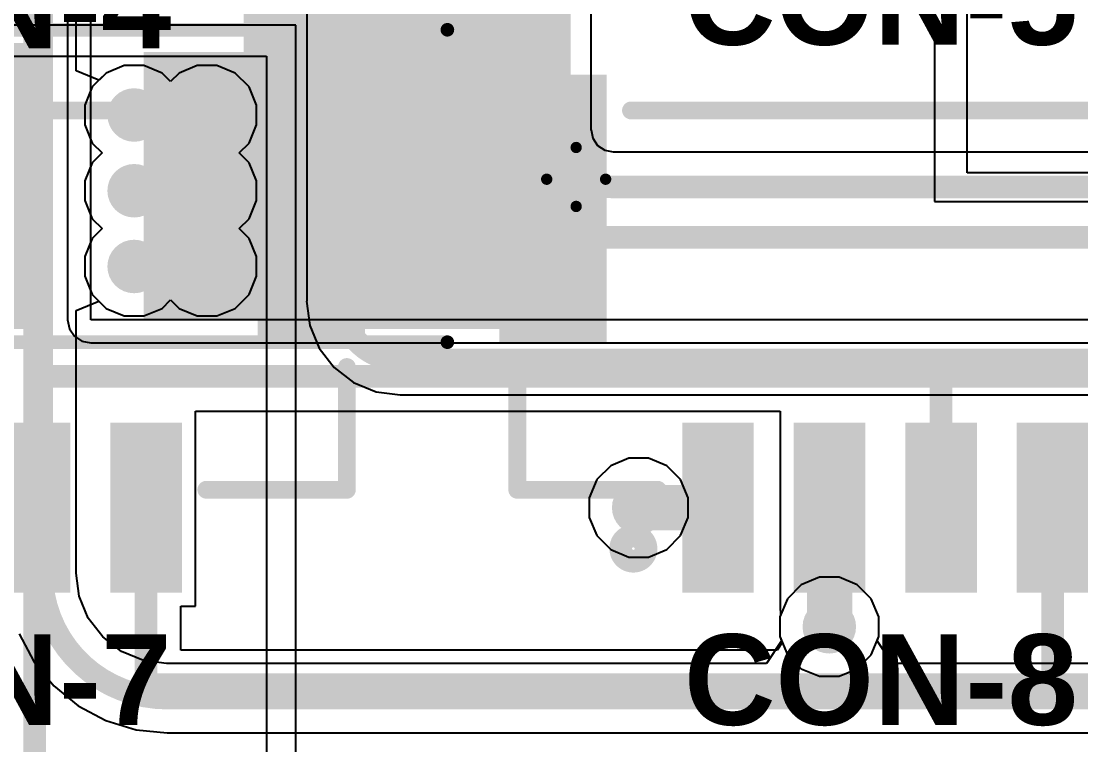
# Model space of a CAD drawing. Header units: inches. Extents: x -0.01 to 2.44, y -0.01 to 2.26.
# Drawn here: x 0.2325 to 0.7001, y 0.3104 to 0.6296 of the extents above; entities that cross this region are included whole.
import ezdxf

# ---------------------------------------------------------------- set-up
doc = ezdxf.new("R2010")
doc.units = ezdxf.units.IN
doc.header["$MEASUREMENT"] = 0
for name, color, linetype in [('Bottom Layer', 5, 'Continuous'), ('Bottom Overlay', 54, 'Continuous'), ('Bottom Paste', 16, 'Continuous'), ('Bottom Solder', 6, 'Continuous'), ('GROUND', 16, 'Continuous'), ('POWER', 76, 'Continuous'), ('SIGNAL1', 90, 'Continuous'), ('SIGNAL2', 156, 'Continuous'), ('Top Layer', 1, 'Continuous'), ('Top Overlay', 2, 'Continuous'), ('Top Paste', 8, 'Continuous'), ('Top Solder', 216, 'Continuous'), ('Via Holes', 16, 'Continuous')]:
    doc.layers.add(name, color=color, linetype=linetype)
doc.styles.add('Arial_Bold', font='', dxfattribs={"height": 0.2})
doc.styles.get('Arial_Bold').set_extended_font_data('Arial', bold=True)

# ---------------------------------------------------------------- blocks, each defined once
blk = doc.blocks.new('C____C_B_10')
at = {"layer": 'Bottom Layer'}
for points in [[(-0.15354, 0.05906), (-0.05906, 0.05906), (-0.05906, -0.05906), (-0.15354, -0.05906)], [(0.05906, 0.05906), (0.15354, 0.05906), (0.15354, -0.05906), (0.05906, -0.05906)]]:
    blk.add_hatch(color=5, dxfattribs=at).paths.add_polyline_path(points)
at = {"layer": 'Bottom Paste'}
for points in [[(-0.15354, 0.05906), (-0.05906, 0.05906), (-0.05906, -0.05906), (-0.15354, -0.05906)], [(0.05906, 0.05906), (0.15354, 0.05906), (0.15354, -0.05906), (0.05906, -0.05906)]]:
    blk.add_hatch(color=16, dxfattribs=at).paths.add_polyline_path(points)
at = {"layer": 'Bottom Solder'}
for points in [[(-0.15754, 0.06306), (-0.05506, 0.06306), (-0.05506, -0.06306), (-0.15754, -0.06306)], [(0.05506, 0.06306), (0.15754, 0.06306), (0.15754, -0.06306), (0.05506, -0.06306)]]:
    blk.add_hatch(color=6, dxfattribs=at).paths.add_polyline_path(points)
at = {"layer": 'Bottom Overlay'}
for points in [[(0.12008, 0.0689, 0.006, 0.006, 0), (-0.1191, 0.0689, 0.006, 0.006, 0)], [(-0.17593, 0.00902, 0.005, 0.005, 0), (-0.17593, -0.01698, 0.005, 0.005, 0)], [(-0.16293, -0.00298, 0.005, 0.005, 0), (-0.18893, -0.00298, 0.005, 0.005, 0)], [(0.12008, -0.0689, 0.006, 0.006, 0), (-0.1191, -0.0689, 0.006, 0.006, 0)]]:
    blk.add_lwpolyline(points, format="xyseb", dxfattribs=at)
for points in [[(-0.1206, 0.0689, 0.003, 0.003, 1), (-0.1176, 0.0689, 0.003, 0.003, 1)], [(0.11858, 0.0689, 0.003, 0.003, 1), (0.12158, 0.0689, 0.003, 0.003, 1)], [(-0.17718, 0.00902, 0.0025, 0.0025, 1), (-0.17468, 0.00902, 0.0025, 0.0025, 1)], [(-0.19018, -0.00298, 0.0025, 0.0025, 1), (-0.18768, -0.00298, 0.0025, 0.0025, 1)], [(-0.16418, -0.00298, 0.0025, 0.0025, 1), (-0.16168, -0.00298, 0.0025, 0.0025, 1)], [(-0.17718, -0.01698, 0.0025, 0.0025, 1), (-0.17468, -0.01698, 0.0025, 0.0025, 1)], [(-0.1206, -0.0689, 0.003, 0.003, 1), (-0.1176, -0.0689, 0.003, 0.003, 1)], [(0.11858, -0.0689, 0.003, 0.003, 1), (0.12158, -0.0689, 0.003, 0.003, 1)]]:
    blk.add_lwpolyline(points, format="xyseb", close=True, dxfattribs=at)
blk = doc.blocks.new('BM04B_GHS_TBT_94')
at = {"layer": 'Top Layer'}
for points in [[(-0.08563, 0.125), (-0.06201, 0.125), (-0.06201, 0.05807), (-0.08563, 0.05807)], [(-0.03642, 0.125), (-0.0128, 0.125), (-0.0128, 0.05807), (-0.03642, 0.05807)], [(0.0128, 0.125), (0.03642, 0.125), (0.03642, 0.05807), (0.0128, 0.05807)], [(0.06201, 0.125), (0.08563, 0.125), (0.08563, 0.05807), (0.06201, 0.05807)], [(-0.16634, 0.01476), (-0.12697, 0.01476), (-0.12697, -0.09547), (-0.16634, -0.09547)], [(0.12697, 0.01476), (0.16634, 0.01476), (0.16634, -0.09547), (0.12697, -0.09547)]]:
    blk.add_hatch(color=1, dxfattribs=at).paths.add_polyline_path(points)
at = {"layer": 'Top Paste'}
for points in [[(-0.08563, 0.125), (-0.06201, 0.125), (-0.06201, 0.05807), (-0.08563, 0.05807)], [(-0.03642, 0.125), (-0.0128, 0.125), (-0.0128, 0.05807), (-0.03642, 0.05807)], [(0.0128, 0.125), (0.03642, 0.125), (0.03642, 0.05807), (0.0128, 0.05807)], [(0.06201, 0.125), (0.08563, 0.125), (0.08563, 0.05807), (0.06201, 0.05807)], [(-0.16634, 0.01476), (-0.12697, 0.01476), (-0.12697, -0.09547), (-0.16634, -0.09547)], [(0.12697, 0.01476), (0.16634, 0.01476), (0.16634, -0.09547), (0.12697, -0.09547)]]:
    blk.add_hatch(color=8, dxfattribs=at).paths.add_polyline_path(points)
at = {"layer": 'Top Solder'}
for points in [[(-0.08963, 0.129), (-0.05801, 0.129), (-0.05801, 0.05407), (-0.08963, 0.05407)], [(-0.04042, 0.129), (-0.0088, 0.129), (-0.0088, 0.05407), (-0.04042, 0.05407)], [(0.0088, 0.129), (0.04042, 0.129), (0.04042, 0.05407), (0.0088, 0.05407)], [(0.05801, 0.129), (0.08963, 0.129), (0.08963, 0.05407), (0.05801, 0.05407)], [(-0.17034, 0.01876), (-0.12297, 0.01876), (-0.12297, -0.09947), (-0.17034, -0.09947)], [(0.12297, 0.01876), (0.17034, 0.01876), (0.17034, -0.09947), (0.12297, -0.09947)]]:
    blk.add_hatch(color=216, dxfattribs=at).paths.add_polyline_path(points)
at = {"layer": 'Top Overlay'}
for points in [[(-0.10039, 0.08366, 0.00787, 0.00787, 0), (-0.1624, 0.08366, 0.00787, 0.00787, 0)], [(-0.1624, 0.08366, 0.00787, 0.00787, 0), (-0.1624, 0.02953, 0.00787, 0.00787, 0)], [(0.1624, 0.08366, 0.00787, 0.00787, 0), (0.10039, 0.08366, 0.00787, 0.00787, 0)], [(0.1624, 0.08366, 0.00787, 0.00787, 0), (0.1624, 0.02953, 0.00787, 0.00787, 0)], [(0.1122, -0.08366, 0.00787, 0.00787, 0), (-0.1122, -0.08366, 0.00787, 0.00787, 0)]]:
    blk.add_lwpolyline(points, format="xyseb", dxfattribs=at)
for points in [[(-0.16437, 0.08366, 0.00394, 0.00394, 1), (-0.16043, 0.08366, 0.00394, 0.00394, 1)], [(-0.16437, 0.08366, 0.00394, 0.00394, 1), (-0.16043, 0.08366, 0.00394, 0.00394, 1)], [(-0.10236, 0.08366, 0.00394, 0.00394, 1), (-0.09843, 0.08366, 0.00394, 0.00394, 1)], [(0.09843, 0.08366, 0.00394, 0.00394, 1), (0.10236, 0.08366, 0.00394, 0.00394, 1)], [(0.16043, 0.08366, 0.00394, 0.00394, 1), (0.16437, 0.08366, 0.00394, 0.00394, 1)], [(0.16043, 0.08366, 0.00394, 0.00394, 1), (0.16437, 0.08366, 0.00394, 0.00394, 1)], [(-0.16437, 0.02953, 0.00394, 0.00394, 1), (-0.16043, 0.02953, 0.00394, 0.00394, 1)], [(0.16043, 0.02953, 0.00394, 0.00394, 1), (0.16437, 0.02953, 0.00394, 0.00394, 1)], [(-0.11417, -0.08366, 0.00394, 0.00394, 1), (-0.11024, -0.08366, 0.00394, 0.00394, 1)], [(0.11024, -0.08366, 0.00394, 0.00394, 1), (0.11417, -0.08366, 0.00394, 0.00394, 1)]]:
    blk.add_lwpolyline(points, format="xyseb", close=True, dxfattribs=at)
blk = doc.blocks.new('BM04B_GHS_TBT_97')
at = {"layer": 'Top Layer'}
for points in [[(-0.08563, 0.125), (-0.06201, 0.125), (-0.06201, 0.05807), (-0.08563, 0.05807)], [(-0.03642, 0.125), (-0.0128, 0.125), (-0.0128, 0.05807), (-0.03642, 0.05807)], [(0.0128, 0.125), (0.03642, 0.125), (0.03642, 0.05807), (0.0128, 0.05807)], [(0.06201, 0.125), (0.08563, 0.125), (0.08563, 0.05807), (0.06201, 0.05807)], [(-0.16634, 0.01476), (-0.12697, 0.01476), (-0.12697, -0.09547), (-0.16634, -0.09547)], [(0.12697, 0.01476), (0.16634, 0.01476), (0.16634, -0.09547), (0.12697, -0.09547)]]:
    blk.add_hatch(color=1, dxfattribs=at).paths.add_polyline_path(points)
at = {"layer": 'Top Paste'}
for points in [[(-0.08563, 0.125), (-0.06201, 0.125), (-0.06201, 0.05807), (-0.08563, 0.05807)], [(-0.03642, 0.125), (-0.0128, 0.125), (-0.0128, 0.05807), (-0.03642, 0.05807)], [(0.0128, 0.125), (0.03642, 0.125), (0.03642, 0.05807), (0.0128, 0.05807)], [(0.06201, 0.125), (0.08563, 0.125), (0.08563, 0.05807), (0.06201, 0.05807)], [(-0.16634, 0.01476), (-0.12697, 0.01476), (-0.12697, -0.09547), (-0.16634, -0.09547)], [(0.12697, 0.01476), (0.16634, 0.01476), (0.16634, -0.09547), (0.12697, -0.09547)]]:
    blk.add_hatch(color=8, dxfattribs=at).paths.add_polyline_path(points)
at = {"layer": 'Top Solder'}
for points in [[(-0.08963, 0.129), (-0.05801, 0.129), (-0.05801, 0.05407), (-0.08963, 0.05407)], [(-0.04042, 0.129), (-0.0088, 0.129), (-0.0088, 0.05407), (-0.04042, 0.05407)], [(0.0088, 0.129), (0.04042, 0.129), (0.04042, 0.05407), (0.0088, 0.05407)], [(0.05801, 0.129), (0.08963, 0.129), (0.08963, 0.05407), (0.05801, 0.05407)], [(-0.17034, 0.01876), (-0.12297, 0.01876), (-0.12297, -0.09947), (-0.17034, -0.09947)], [(0.12297, 0.01876), (0.17034, 0.01876), (0.17034, -0.09947), (0.12297, -0.09947)]]:
    blk.add_hatch(color=216, dxfattribs=at).paths.add_polyline_path(points)
at = {"layer": 'Top Overlay'}
for points in [[(-0.10039, 0.08366, 0.00787, 0.00787, 0), (-0.1624, 0.08366, 0.00787, 0.00787, 0)], [(-0.1624, 0.08366, 0.00787, 0.00787, 0), (-0.1624, 0.02953, 0.00787, 0.00787, 0)], [(0.1624, 0.08366, 0.00787, 0.00787, 0), (0.10039, 0.08366, 0.00787, 0.00787, 0)], [(0.1624, 0.08366, 0.00787, 0.00787, 0), (0.1624, 0.02953, 0.00787, 0.00787, 0)], [(0.1122, -0.08366, 0.00787, 0.00787, 0), (-0.1122, -0.08366, 0.00787, 0.00787, 0)]]:
    blk.add_lwpolyline(points, format="xyseb", dxfattribs=at)
for points in [[(-0.16437, 0.08366, 0.00394, 0.00394, 1), (-0.16043, 0.08366, 0.00394, 0.00394, 1)], [(-0.16437, 0.08366, 0.00394, 0.00394, 1), (-0.16043, 0.08366, 0.00394, 0.00394, 1)], [(-0.10236, 0.08366, 0.00394, 0.00394, 1), (-0.09843, 0.08366, 0.00394, 0.00394, 1)], [(0.09843, 0.08366, 0.00394, 0.00394, 1), (0.10236, 0.08366, 0.00394, 0.00394, 1)], [(0.16043, 0.08366, 0.00394, 0.00394, 1), (0.16437, 0.08366, 0.00394, 0.00394, 1)], [(0.16043, 0.08366, 0.00394, 0.00394, 1), (0.16437, 0.08366, 0.00394, 0.00394, 1)], [(-0.16437, 0.02953, 0.00394, 0.00394, 1), (-0.16043, 0.02953, 0.00394, 0.00394, 1)], [(0.16043, 0.02953, 0.00394, 0.00394, 1), (0.16437, 0.02953, 0.00394, 0.00394, 1)], [(-0.11417, -0.08366, 0.00394, 0.00394, 1), (-0.11024, -0.08366, 0.00394, 0.00394, 1)], [(0.11024, -0.08366, 0.00394, 0.00394, 1), (0.11417, -0.08366, 0.00394, 0.00394, 1)]]:
    blk.add_lwpolyline(points, format="xyseb", close=True, dxfattribs=at)

msp = doc.modelspace()

# ---------------------------------------------------------------- hatches: boundary and pattern name
at = {"layer": 'Bottom Layer'}
for points in [[(0.33061, 0.49783), (0.38447, 0.49783), (0.38447, 0.67468), (0.33061, 0.67468)], [(0.33148, 0.49783), (0.47493, 0.49783), (0.47493, 0.63535), (0.33148, 0.63535)], [(0.28648, 0.49783), (0.47493, 0.49783), (0.47493, 0.61594), (0.28648, 0.61594)]]:
    msp.add_hatch(color=5, dxfattribs=at).paths.add_polyline_path(points)
h = msp.add_hatch(color=5, dxfattribs=at)
edge = h.paths.add_edge_path()
edge.add_arc((0.28235, 0.58819), 0.01181, 0, 360)
h = msp.add_hatch(color=5, dxfattribs=at)
edge = h.paths.add_edge_path()
edge.add_arc((0.31456, 0.58819), 0.01181, 0, 360)
h = msp.add_hatch(color=5, dxfattribs=at)
edge = h.paths.add_edge_path()
edge.add_arc((0.28235, 0.55478), 0.01181, 0, 360)
h = msp.add_hatch(color=5, dxfattribs=at)
edge = h.paths.add_edge_path()
edge.add_arc((0.31456, 0.55478), 0.01181, 0, 360)
h = msp.add_hatch(color=5, dxfattribs=at)
edge = h.paths.add_edge_path()
edge.add_arc((0.28235, 0.52137), 0.01181, 0, 360)
h = msp.add_hatch(color=5, dxfattribs=at)
edge = h.paths.add_edge_path()
edge.add_arc((0.31456, 0.52137), 0.01181, 0, 360)
h = msp.add_hatch(color=5, dxfattribs=at)
edge = h.paths.add_edge_path()
edge.add_arc((0.505, 0.415), 0.01181, 0, 360)
h = msp.add_hatch(color=5, dxfattribs=at)
edge = h.paths.add_edge_path()
edge.add_arc((0.58912, 0.36245), 0.01181, 0, 360)
at = {"layer": 'GROUND'}
h = msp.add_hatch(color=16, dxfattribs=at)
edge = h.paths.add_edge_path()
edge.add_arc((0.28235, 0.58819), 0.01181, 0, 360)
h = msp.add_hatch(color=16, dxfattribs=at)
edge = h.paths.add_edge_path()
edge.add_arc((0.31456, 0.58819), 0.01181, 0, 360)
h = msp.add_hatch(color=16, dxfattribs=at)
edge = h.paths.add_edge_path()
edge.add_arc((0.28235, 0.55478), 0.01181, 0, 360)
h = msp.add_hatch(color=16, dxfattribs=at)
edge = h.paths.add_edge_path()
edge.add_arc((0.31456, 0.55478), 0.01181, 0, 360)
h = msp.add_hatch(color=16, dxfattribs=at)
edge = h.paths.add_edge_path()
edge.add_arc((0.28235, 0.52137), 0.01181, 0, 360)
h = msp.add_hatch(color=16, dxfattribs=at)
edge = h.paths.add_edge_path()
edge.add_arc((0.31456, 0.52137), 0.01181, 0, 360)
h = msp.add_hatch(color=16, dxfattribs=at)
edge = h.paths.add_edge_path()
edge.add_arc((0.505, 0.415), 0.01181, 0, 360)
h = msp.add_hatch(color=16, dxfattribs=at)
edge = h.paths.add_edge_path()
edge.add_arc((0.58912, 0.36245), 0.01181, 0, 360)
at = {"layer": 'POWER'}
h = msp.add_hatch(color=76, dxfattribs=at)
edge = h.paths.add_edge_path()
edge.add_arc((0.28235, 0.58819), 0.01181, 0, 360)
h = msp.add_hatch(color=76, dxfattribs=at)
edge = h.paths.add_edge_path()
edge.add_arc((0.31456, 0.58819), 0.01181, 0, 360)
h = msp.add_hatch(color=76, dxfattribs=at)
edge = h.paths.add_edge_path()
edge.add_arc((0.28235, 0.55478), 0.01181, 0, 360)
h = msp.add_hatch(color=76, dxfattribs=at)
edge = h.paths.add_edge_path()
edge.add_arc((0.31456, 0.55478), 0.01181, 0, 360)
h = msp.add_hatch(color=76, dxfattribs=at)
edge = h.paths.add_edge_path()
edge.add_arc((0.28235, 0.52137), 0.01181, 0, 360)
h = msp.add_hatch(color=76, dxfattribs=at)
edge = h.paths.add_edge_path()
edge.add_arc((0.31456, 0.52137), 0.01181, 0, 360)
h = msp.add_hatch(color=76, dxfattribs=at)
edge = h.paths.add_edge_path()
edge.add_arc((0.505, 0.415), 0.01181, 0, 360)
h = msp.add_hatch(color=76, dxfattribs=at)
edge = h.paths.add_edge_path()
edge.add_arc((0.58912, 0.36245), 0.01181, 0, 360)
at = {"layer": 'SIGNAL1'}
h = msp.add_hatch(color=90, dxfattribs=at)
edge = h.paths.add_edge_path()
edge.add_arc((0.28235, 0.58819), 0.01181, 0, 360)
h = msp.add_hatch(color=90, dxfattribs=at)
edge = h.paths.add_edge_path()
edge.add_arc((0.31456, 0.58819), 0.01181, 0, 360)
h = msp.add_hatch(color=90, dxfattribs=at)
edge = h.paths.add_edge_path()
edge.add_arc((0.28235, 0.55478), 0.01181, 0, 360)
h = msp.add_hatch(color=90, dxfattribs=at)
edge = h.paths.add_edge_path()
edge.add_arc((0.31456, 0.55478), 0.01181, 0, 360)
h = msp.add_hatch(color=90, dxfattribs=at)
edge = h.paths.add_edge_path()
edge.add_arc((0.28235, 0.52137), 0.01181, 0, 360)
h = msp.add_hatch(color=90, dxfattribs=at)
edge = h.paths.add_edge_path()
edge.add_arc((0.31456, 0.52137), 0.01181, 0, 360)
h = msp.add_hatch(color=90, dxfattribs=at)
edge = h.paths.add_edge_path()
edge.add_arc((0.505, 0.415), 0.01181, 0, 360)
h = msp.add_hatch(color=90, dxfattribs=at)
edge = h.paths.add_edge_path()
edge.add_arc((0.58912, 0.36245), 0.01181, 0, 360)
at = {"layer": 'SIGNAL2'}
h = msp.add_hatch(color=156, dxfattribs=at)
edge = h.paths.add_edge_path()
edge.add_arc((0.28235, 0.58819), 0.01181, 0, 360)
h = msp.add_hatch(color=156, dxfattribs=at)
edge = h.paths.add_edge_path()
edge.add_arc((0.31456, 0.58819), 0.01181, 0, 360)
h = msp.add_hatch(color=156, dxfattribs=at)
edge = h.paths.add_edge_path()
edge.add_arc((0.28235, 0.55478), 0.01181, 0, 360)
h = msp.add_hatch(color=156, dxfattribs=at)
edge = h.paths.add_edge_path()
edge.add_arc((0.31456, 0.55478), 0.01181, 0, 360)
h = msp.add_hatch(color=156, dxfattribs=at)
edge = h.paths.add_edge_path()
edge.add_arc((0.28235, 0.52137), 0.01181, 0, 360)
h = msp.add_hatch(color=156, dxfattribs=at)
edge = h.paths.add_edge_path()
edge.add_arc((0.31456, 0.52137), 0.01181, 0, 360)
h = msp.add_hatch(color=156, dxfattribs=at)
edge = h.paths.add_edge_path()
edge.add_arc((0.505, 0.415), 0.01181, 0, 360)
h = msp.add_hatch(color=156, dxfattribs=at)
edge = h.paths.add_edge_path()
edge.add_arc((0.58912, 0.36245), 0.01181, 0, 360)
at = {"layer": 'Top Layer'}
h = msp.add_hatch(color=1, dxfattribs=at)
edge = h.paths.add_edge_path()
edge.add_arc((0.28235, 0.58819), 0.01181, 0, 360)
h = msp.add_hatch(color=1, dxfattribs=at)
edge = h.paths.add_edge_path()
edge.add_arc((0.31456, 0.58819), 0.01181, 0, 360)
h = msp.add_hatch(color=1, dxfattribs=at)
edge = h.paths.add_edge_path()
edge.add_arc((0.28235, 0.55478), 0.01181, 0, 360)
h = msp.add_hatch(color=1, dxfattribs=at)
edge = h.paths.add_edge_path()
edge.add_arc((0.31456, 0.55478), 0.01181, 0, 360)
h = msp.add_hatch(color=1, dxfattribs=at)
edge = h.paths.add_edge_path()
edge.add_arc((0.28235, 0.52137), 0.01181, 0, 360)
h = msp.add_hatch(color=1, dxfattribs=at)
edge = h.paths.add_edge_path()
edge.add_arc((0.31456, 0.52137), 0.01181, 0, 360)
h = msp.add_hatch(color=1, dxfattribs=at)
edge = h.paths.add_edge_path()
edge.add_arc((0.505, 0.415), 0.01181, 0, 360)
h = msp.add_hatch(color=1, dxfattribs=at)
edge = h.paths.add_edge_path()
edge.add_arc((0.58912, 0.36245), 0.01181, 0, 360)
at = {"layer": 'Via Holes'}
h = msp.add_hatch(color=7, dxfattribs=at)
edge = h.paths.add_edge_path()
edge.add_arc((0.28235, 0.58819), 0.00591, 0, 360)
h = msp.add_hatch(color=7, dxfattribs=at)
edge = h.paths.add_edge_path()
edge.add_arc((0.31456, 0.58819), 0.00591, 0, 360)
h = msp.add_hatch(color=7, dxfattribs=at)
edge = h.paths.add_edge_path()
edge.add_arc((0.28235, 0.55478), 0.00591, 0, 360)
h = msp.add_hatch(color=7, dxfattribs=at)
edge = h.paths.add_edge_path()
edge.add_arc((0.31456, 0.55478), 0.00591, 0, 360)
h = msp.add_hatch(color=7, dxfattribs=at)
edge = h.paths.add_edge_path()
edge.add_arc((0.28235, 0.52137), 0.00591, 0, 360)
h = msp.add_hatch(color=7, dxfattribs=at)
edge = h.paths.add_edge_path()
edge.add_arc((0.31456, 0.52137), 0.00591, 0, 360)
h = msp.add_hatch(color=7, dxfattribs=at)
edge = h.paths.add_edge_path()
edge.add_arc((0.505, 0.415), 0.00591, 0, 360)
h = msp.add_hatch(color=7, dxfattribs=at)
edge = h.paths.add_edge_path()
edge.add_arc((0.58912, 0.36245), 0.00591, 0, 360)

# ---------------------------------------------------------------- linework, layer by layer
at = {"layer": 'Bottom Layer'}
for p, q in [((0.253, 0.64008), (0.253, 0.49783)), ((0.2632, 0.49783), (0.2632, 0.64008)), ((0.253, 0.49783), (0.25378, 0.49392)), ((1.20163, 0.49783), (0.2632, 0.49783)), ((0.25378, 0.49392), (0.25599, 0.49062)), ((0.25599, 0.49062), (0.2593, 0.48841)), ((0.2593, 0.48841), (0.2632, 0.48763)), ((0.2632, 0.48763), (1.20163, 0.48763)), ((0.58479, 0.38426), (0.57677, 0.38094)), ((0.59346, 0.38426), (0.58479, 0.38426)), ((0.60148, 0.38094), (0.59346, 0.38426)), ((0.57677, 0.38094), (0.57063, 0.3748)), ((0.60761, 0.3748), (0.60148, 0.38094)), ((0.57063, 0.3748), (0.56731, 0.36679)), ((0.61094, 0.36679), (0.60761, 0.3748)), ((0.56731, 0.36679), (0.56731, 0.35811)), ((0.61094, 0.35811), (0.61094, 0.36679)), ((0.56731, 0.35811), (0.57063, 0.35009)), ((0.60761, 0.35009), (0.61094, 0.35811)), ((0.57063, 0.35009), (0.57677, 0.34396)), ((0.60148, 0.34396), (0.60761, 0.35009)), ((0.57677, 0.34396), (0.58479, 0.34064)), ((0.59346, 0.34064), (0.60148, 0.34396)), ((0.58479, 0.34064), (0.59346, 0.34064))]:
    msp.add_line(p, q, dxfattribs=at)
for points in [[(0.40778, 0.55688, 0.01, 0.01, 0), (0.40778, 0.62, 0.01, 0.01, 0)], [(0.4032, 0.56985, 0.03, 0.03, 0), (0.42885, 0.56985, 0.03, 0.03, 0)]]:
    msp.add_lwpolyline(points, format="xyseb", dxfattribs=at)
for points in [[(0.40528, 0.62, 0.005, 0.005, 1), (0.41028, 0.62, 0.005, 0.005, 1)], [(0.3957, 0.56985, 0.015, 0.015, 1), (0.4107, 0.56985, 0.015, 0.015, 1)], [(0.42135, 0.56985, 0.015, 0.015, 1), (0.43635, 0.56985, 0.015, 0.015, 1)], [(0.40528, 0.55688, 0.005, 0.005, 1), (0.41028, 0.55688, 0.005, 0.005, 1)]]:
    msp.add_lwpolyline(points, format="xyseb", close=True, dxfattribs=at)
at = {"layer": 'GROUND'}
for p, q in [((0.27801, 0.61), (0.26999, 0.60668)), ((0.28668, 0.61), (0.27801, 0.61)), ((0.2947, 0.60668), (0.28668, 0.61)), ((0.31022, 0.61), (0.30221, 0.60668)), ((0.3189, 0.61), (0.31022, 0.61)), ((0.32692, 0.60668), (0.3189, 0.61)), ((0.26999, 0.60668), (0.26386, 0.60055)), ((0.29845, 0.60293), (0.2947, 0.60668)), ((0.30221, 0.60668), (0.29845, 0.60293)), ((0.33305, 0.60055), (0.32692, 0.60668)), ((0.26386, 0.60055), (0.26054, 0.59253)), ((0.33637, 0.59253), (0.33305, 0.60055)), ((0.26054, 0.59253), (0.26054, 0.58385)), ((0.33637, 0.58385), (0.33637, 0.59253)), ((0.26054, 0.58385), (0.26386, 0.57584)), ((0.33305, 0.57584), (0.33637, 0.58385)), ((0.26386, 0.57584), (0.26821, 0.57148)), ((0.3287, 0.57148), (0.33305, 0.57584)), ((0.26821, 0.57148), (0.26386, 0.56713)), ((0.33305, 0.56713), (0.3287, 0.57148)), ((0.26386, 0.56713), (0.26054, 0.55912)), ((0.33637, 0.55912), (0.33305, 0.56713)), ((0.26054, 0.55912), (0.26054, 0.55044)), ((0.33637, 0.55044), (0.33637, 0.55912)), ((0.26054, 0.55044), (0.26386, 0.54242)), ((0.33305, 0.54242), (0.33637, 0.55044)), ((0.26386, 0.54242), (0.26821, 0.53807)), ((0.3287, 0.53807), (0.33305, 0.54242)), ((0.26821, 0.53807), (0.26386, 0.53372)), ((0.33305, 0.53372), (0.3287, 0.53807)), ((0.26386, 0.53372), (0.26054, 0.52571)), ((0.33637, 0.52571), (0.33305, 0.53372)), ((0.26054, 0.52571), (0.26054, 0.51703)), ((0.33637, 0.51703), (0.33637, 0.52571)), ((0.26054, 0.51703), (0.26386, 0.50901)), ((0.33305, 0.50901), (0.33637, 0.51703)), ((0.26386, 0.50901), (0.26999, 0.50288)), ((0.2947, 0.50288), (0.29845, 0.50663)), ((0.29845, 0.50663), (0.30221, 0.50288)), ((0.32692, 0.50288), (0.33305, 0.50901)), ((0.26999, 0.50288), (0.27801, 0.49956)), ((0.28668, 0.49956), (0.2947, 0.50288)), ((0.30221, 0.50288), (0.31022, 0.49956)), ((0.3189, 0.49956), (0.32692, 0.50288)), ((0.27801, 0.49956), (0.28668, 0.49956)), ((0.31022, 0.49956), (0.3189, 0.49956)), ((0.58479, 0.38426), (0.57677, 0.38094)), ((0.59346, 0.38426), (0.58479, 0.38426)), ((0.60148, 0.38094), (0.59346, 0.38426)), ((0.57677, 0.38094), (0.57063, 0.3748)), ((0.60761, 0.3748), (0.60148, 0.38094)), ((0.57063, 0.3748), (0.56731, 0.36679)), ((0.61094, 0.36679), (0.60761, 0.3748)), ((0.56731, 0.36679), (0.56731, 0.35811)), ((0.61094, 0.35811), (0.61094, 0.36679)), ((0.56731, 0.35811), (0.57063, 0.35009)), ((0.60761, 0.35009), (0.61094, 0.35811)), ((0.57063, 0.35009), (0.57677, 0.34396)), ((0.60148, 0.34396), (0.60761, 0.35009)), ((0.57677, 0.34396), (0.58479, 0.34064)), ((0.59346, 0.34064), (0.60148, 0.34396)), ((0.58479, 0.34064), (0.59346, 0.34064))]:
    msp.add_line(p, q, dxfattribs=at)
at = {"layer": 'POWER'}
for p, q in [((0.65, 0.56268), (0.65, 0.8844)), ((0.63561, 0.87), (0.63561, 0.55)), ((0.35368, 0.62788), (0.17, 0.62788)), ((0.35368, 0.0102), (0.35368, 0.62788)), ((0.15585, 0.61418), (0.28031, 0.61418)), ((0.28031, 0.61418), (0.28135, 0.61418)), ((0.28135, 0.61418), (0.34079, 0.61418)), ((0.34079, 0.61418), (0.34079, 0.0102)), ((1.33422, 0.56268), (0.65, 0.56268)), ((0.63561, 0.55), (1.81974, 0.55)), ((0.50066, 0.43681), (0.49265, 0.43349)), ((0.50934, 0.43681), (0.50066, 0.43681)), ((0.51735, 0.43349), (0.50934, 0.43681)), ((0.49265, 0.43349), (0.48651, 0.42735)), ((0.52349, 0.42735), (0.51735, 0.43349)), ((0.48651, 0.42735), (0.48319, 0.41934)), ((0.52681, 0.41934), (0.52349, 0.42735)), ((0.48319, 0.41934), (0.48319, 0.41066)), ((0.52681, 0.41066), (0.52681, 0.41934)), ((0.48319, 0.41066), (0.48651, 0.40265)), ((0.52349, 0.40265), (0.52681, 0.41066)), ((0.48651, 0.40265), (0.49265, 0.39651)), ((0.51735, 0.39651), (0.52349, 0.40265)), ((0.49265, 0.39651), (0.50066, 0.39319)), ((0.50066, 0.39319), (0.50934, 0.39319)), ((0.50934, 0.39319), (0.51735, 0.39651)), ((0.58479, 0.38426), (0.57677, 0.38094)), ((0.59346, 0.38426), (0.58479, 0.38426)), ((0.60148, 0.38094), (0.59346, 0.38426)), ((0.57677, 0.38094), (0.57063, 0.3748)), ((0.60761, 0.3748), (0.60148, 0.38094)), ((0.57063, 0.3748), (0.56731, 0.36679)), ((0.61094, 0.36679), (0.60761, 0.3748)), ((0.56731, 0.36679), (0.56731, 0.35811)), ((0.61094, 0.35811), (0.61094, 0.36679)), ((0.56731, 0.35811), (0.57063, 0.35009)), ((0.60761, 0.35009), (0.61094, 0.35811)), ((0.57063, 0.35009), (0.57677, 0.34396)), ((0.60148, 0.34396), (0.60761, 0.35009)), ((0.57677, 0.34396), (0.58479, 0.34064)), ((0.59346, 0.34064), (0.60148, 0.34396)), ((0.58479, 0.34064), (0.59346, 0.34064))]:
    msp.add_line(p, q, dxfattribs=at)
at = {"layer": 'SIGNAL1'}
for p, q in [((0.25683, 0.60766), (0.25683, 1.48645)), ((0.35852, 1.30696), (0.35852, 0.50605)), ((0.4841, 0.58155), (0.4841, 1.2951)), ((0.27801, 0.61), (0.26999, 0.60668)), ((0.28668, 0.61), (0.27801, 0.61)), ((0.2947, 0.60668), (0.28668, 0.61)), ((0.31022, 0.61), (0.30221, 0.60668)), ((0.3189, 0.61), (0.31022, 0.61)), ((0.32692, 0.60668), (0.3189, 0.61)), ((0.26683, 0.60352), (0.25683, 0.60766)), ((0.26999, 0.60668), (0.26683, 0.60352)), ((0.29845, 0.60293), (0.2947, 0.60668)), ((0.30221, 0.60668), (0.29845, 0.60293)), ((0.33305, 0.60055), (0.32692, 0.60668)), ((0.33637, 0.59253), (0.33305, 0.60055)), ((0.33637, 0.58385), (0.33637, 0.59253)), ((0.33305, 0.57584), (0.33637, 0.58385)), ((0.48412, 0.58155), (0.4841, 0.58155)), ((0.48486, 0.5778), (0.48412, 0.58155)), ((0.3287, 0.57148), (0.33305, 0.57584)), ((0.48698, 0.57463), (0.48486, 0.5778)), ((0.33305, 0.56713), (0.3287, 0.57148)), ((0.49016, 0.5725), (0.48698, 0.57463)), ((0.49391, 0.57176), (0.49016, 0.5725)), ((0.49391, 0.57174), (0.49391, 0.57176)), ((1.46475, 0.57174), (0.49391, 0.57174)), ((0.33637, 0.55912), (0.33305, 0.56713)), ((0.33637, 0.55044), (0.33637, 0.55912)), ((0.33305, 0.54242), (0.33637, 0.55044)), ((0.3287, 0.53807), (0.33305, 0.54242)), ((0.33305, 0.53372), (0.3287, 0.53807)), ((0.33637, 0.52571), (0.33305, 0.53372)), ((0.33637, 0.51703), (0.33637, 0.52571)), ((0.33305, 0.50901), (0.33637, 0.51703)), ((0.25683, 0.5019), (0.26683, 0.50604)), ((0.26683, 0.50604), (0.26999, 0.50288)), ((0.2947, 0.50288), (0.29845, 0.50663)), ((0.29845, 0.50663), (0.30221, 0.50288)), ((0.32692, 0.50288), (0.33305, 0.50901)), ((0.35852, 0.50605), (0.35846, 0.50605)), ((0.35846, 0.50605), (0.35987, 0.49535)), ((0.25683, 0.38644), (0.25683, 0.5019)), ((0.26999, 0.50288), (0.27801, 0.49956)), ((0.28668, 0.49956), (0.2947, 0.50288)), ((0.30221, 0.50288), (0.31022, 0.49956)), ((0.3189, 0.49956), (0.32692, 0.50288)), ((0.27801, 0.49956), (0.28668, 0.49956)), ((0.31022, 0.49956), (0.3189, 0.49956)), ((0.35987, 0.49535), (0.364, 0.48538)), ((0.364, 0.48538), (0.37057, 0.47682)), ((0.37057, 0.47682), (0.37913, 0.47026)), ((0.37913, 0.47026), (0.3891, 0.46613)), ((0.3891, 0.46613), (0.3998, 0.46472)), ((0.3998, 0.46472), (0.3998, 0.46478)), ((0.3998, 0.46478), (1.39645, 0.46478)), ((0.25675, 0.38603), (0.25683, 0.38644)), ((0.25806, 0.37602), (0.25675, 0.38603)), ((0.58479, 0.38426), (0.57677, 0.38094)), ((0.59346, 0.38426), (0.58479, 0.38426)), ((0.60148, 0.38094), (0.59346, 0.38426)), ((0.57677, 0.38094), (0.57063, 0.3748)), ((0.60761, 0.3748), (0.60148, 0.38094)), ((0.26209, 0.3663), (0.25806, 0.37602)), ((0.57063, 0.3748), (0.56731, 0.36679)), ((0.61094, 0.36679), (0.60761, 0.3748)), ((0.26849, 0.35796), (0.26209, 0.3663)), ((0.56731, 0.36679), (0.56731, 0.35811)), ((0.61094, 0.35811), (0.61094, 0.36679)), ((0.23158, 0.35936), (0.23812, 0.34712)), ((0.27684, 0.35155), (0.26849, 0.35796)), ((0.56807, 0.35629), (0.56138, 0.34629)), ((0.56731, 0.35811), (0.56807, 0.35629)), ((0.61018, 0.35629), (0.61094, 0.35811)), ((0.61686, 0.34629), (0.61018, 0.35629)), ((0.28655, 0.34753), (0.27684, 0.35155)), ((0.23812, 0.34712), (0.24693, 0.33639)), ((0.29656, 0.34621), (0.28655, 0.34753)), ((0.29698, 0.34629), (0.29656, 0.34621)), ((0.56138, 0.34629), (0.29698, 0.34629)), ((0.96138, 0.34629), (0.61686, 0.34629)), ((0.24693, 0.33639), (0.25765, 0.32759)), ((0.25765, 0.32759), (0.26989, 0.32105)), ((0.26989, 0.32105), (0.28317, 0.31702)), ((0.28317, 0.31702), (0.29698, 0.31566)), ((0.29698, 0.31566), (0.29698, 0.31571)), ((0.29698, 0.31571), (1.40463, 0.31571))]:
    msp.add_line(p, q, dxfattribs=at)
for points in [[(0.24154, 0.38644, 0.01, 0.01, 0), (0.24154, 1.502, 0.01, 0.01, 0)], [(0.44975, 0.55634, 0.01, 0.01, 0), (0.44975, 1.33259, 0.01, 0.01, 0)], [(0.37382, 0.50605, 0.01, 0.01, 0), (0.37382, 1.32251, 0.01, 0.01, 0)], [(0.4688, 0.58155, 0.01, 0.01, 0), (0.4688, 1.2951, 0.01, 0.01, 0)], [(0.49391, 0.55645, 0.01, 0.01, -0.414214), (0.4688, 0.58155, 0.01, 0.01, 0)], [(0.47191, 0.53418, 0.01, 0.01, -0.414214), (0.44975, 0.55634, 0.01, 0.01, 0)], [(0.49391, 0.55645, 0.01, 0.01, 0), (1.46475, 0.55645, 0.01, 0.01, 0)], [(0.47191, 0.53418, 0.01, 0.01, 0), (1.43985, 0.53418, 0.01, 0.01, 0)], [(0.3998, 0.48007, 0.01, 0.01, -0.414214), (0.37382, 0.50605, 0.01, 0.01, 0)], [(0.3998, 0.48007, 0.01, 0.01, 0), (1.412, 0.48007, 0.01, 0.01, 0)], [(0.29698, 0.331, 0.01, 0.01, -0.414214), (0.24154, 0.38644, 0.01, 0.01, 0)], [(0.29698, 0.331, 0.01, 0.01, 0), (1.457, 0.331, 0.01, 0.01, 0)]]:
    msp.add_lwpolyline(points, format="xyseb", dxfattribs=at)
for points in [[(0.4663, 0.58155, 0.005, 0.005, 1), (0.4713, 0.58155, 0.005, 0.005, 1)], [(0.4663, 0.58155, 0.005, 0.005, 1), (0.4713, 0.58155, 0.005, 0.005, 1)], [(0.44725, 0.55634, 0.005, 0.005, 1), (0.45225, 0.55634, 0.005, 0.005, 1)], [(0.44725, 0.55634, 0.005, 0.005, 1), (0.45225, 0.55634, 0.005, 0.005, 1)], [(0.49141, 0.55645, 0.005, 0.005, 1), (0.49641, 0.55645, 0.005, 0.005, 1)], [(0.49141, 0.55645, 0.005, 0.005, 1), (0.49641, 0.55645, 0.005, 0.005, 1)], [(0.46941, 0.53418, 0.005, 0.005, 1), (0.47441, 0.53418, 0.005, 0.005, 1)], [(0.46941, 0.53418, 0.005, 0.005, 1), (0.47441, 0.53418, 0.005, 0.005, 1)], [(0.37132, 0.50605, 0.005, 0.005, 1), (0.37632, 0.50605, 0.005, 0.005, 1)], [(0.37132, 0.50605, 0.005, 0.005, 1), (0.37632, 0.50605, 0.005, 0.005, 1)], [(0.3973, 0.48007, 0.005, 0.005, 1), (0.4023, 0.48007, 0.005, 0.005, 1)], [(0.3973, 0.48007, 0.005, 0.005, 1), (0.4023, 0.48007, 0.005, 0.005, 1)], [(0.23904, 0.38644, 0.005, 0.005, 1), (0.24404, 0.38644, 0.005, 0.005, 1)], [(0.23904, 0.38644, 0.005, 0.005, 1), (0.24404, 0.38644, 0.005, 0.005, 1)], [(0.29448, 0.331, 0.005, 0.005, 1), (0.29948, 0.331, 0.005, 0.005, 1)], [(0.29448, 0.331, 0.005, 0.005, 1), (0.29948, 0.331, 0.005, 0.005, 1)]]:
    msp.add_lwpolyline(points, format="xyseb", close=True, dxfattribs=at)
at = {"layer": 'SIGNAL2'}
for p, q in [((0.27801, 0.61), (0.26999, 0.60668)), ((0.28668, 0.61), (0.27801, 0.61)), ((0.2947, 0.60668), (0.28668, 0.61)), ((0.31022, 0.61), (0.30221, 0.60668)), ((0.3189, 0.61), (0.31022, 0.61)), ((0.32692, 0.60668), (0.3189, 0.61)), ((0.26999, 0.60668), (0.26386, 0.60055)), ((0.29845, 0.60293), (0.2947, 0.60668)), ((0.30221, 0.60668), (0.29845, 0.60293)), ((0.33305, 0.60055), (0.32692, 0.60668)), ((0.26386, 0.60055), (0.26054, 0.59253)), ((0.33637, 0.59253), (0.33305, 0.60055)), ((0.26054, 0.59253), (0.26054, 0.58385)), ((0.33637, 0.58385), (0.33637, 0.59253)), ((0.26054, 0.58385), (0.26386, 0.57584)), ((0.33305, 0.57584), (0.33637, 0.58385)), ((0.26386, 0.57584), (0.26821, 0.57148)), ((0.3287, 0.57148), (0.33305, 0.57584)), ((0.26821, 0.57148), (0.26386, 0.56713)), ((0.33305, 0.56713), (0.3287, 0.57148)), ((0.26386, 0.56713), (0.26054, 0.55912)), ((0.33637, 0.55912), (0.33305, 0.56713)), ((0.26054, 0.55912), (0.26054, 0.55044)), ((0.33637, 0.55044), (0.33637, 0.55912)), ((0.26054, 0.55044), (0.26386, 0.54242)), ((0.33305, 0.54242), (0.33637, 0.55044)), ((0.26386, 0.54242), (0.26821, 0.53807)), ((0.3287, 0.53807), (0.33305, 0.54242)), ((0.26821, 0.53807), (0.26386, 0.53372)), ((0.33305, 0.53372), (0.3287, 0.53807)), ((0.26386, 0.53372), (0.26054, 0.52571)), ((0.33637, 0.52571), (0.33305, 0.53372)), ((0.26054, 0.52571), (0.26054, 0.51703)), ((0.33637, 0.51703), (0.33637, 0.52571)), ((0.26054, 0.51703), (0.26386, 0.50901)), ((0.33305, 0.50901), (0.33637, 0.51703)), ((0.26386, 0.50901), (0.26999, 0.50288)), ((0.2947, 0.50288), (0.29845, 0.50663)), ((0.29845, 0.50663), (0.30221, 0.50288)), ((0.32692, 0.50288), (0.33305, 0.50901)), ((0.26999, 0.50288), (0.27801, 0.49956)), ((0.28668, 0.49956), (0.2947, 0.50288)), ((0.30221, 0.50288), (0.31022, 0.49956)), ((0.3189, 0.49956), (0.32692, 0.50288)), ((0.27801, 0.49956), (0.28668, 0.49956)), ((0.31022, 0.49956), (0.3189, 0.49956)), ((0.50066, 0.43681), (0.49265, 0.43349)), ((0.50934, 0.43681), (0.50066, 0.43681)), ((0.51735, 0.43349), (0.50934, 0.43681)), ((0.49265, 0.43349), (0.48651, 0.42735)), ((0.52349, 0.42735), (0.51735, 0.43349)), ((0.48651, 0.42735), (0.48319, 0.41934)), ((0.52681, 0.41934), (0.52349, 0.42735)), ((0.48319, 0.41934), (0.48319, 0.41066)), ((0.52681, 0.41066), (0.52681, 0.41934)), ((0.48319, 0.41066), (0.48651, 0.40265)), ((0.52349, 0.40265), (0.52681, 0.41066)), ((0.48651, 0.40265), (0.49265, 0.39651)), ((0.51735, 0.39651), (0.52349, 0.40265)), ((0.49265, 0.39651), (0.50066, 0.39319)), ((0.50066, 0.39319), (0.50934, 0.39319)), ((0.50934, 0.39319), (0.51735, 0.39651))]:
    msp.add_line(p, q, dxfattribs=at)
at = {"layer": 'Top Layer'}
for p, q in [((0.30945, 0.37154), (0.30945, 0.45762)), ((0.30945, 0.45762), (0.5674, 0.45762)), ((0.5674, 0.45762), (0.5674, 0.37154)), ((0.30293, 0.35218), (0.30293, 0.37154)), ((0.30293, 0.37154), (0.30945, 0.37154)), ((0.5674, 0.37154), (0.5674, 0.37154)), ((0.5674, 0.37154), (0.56762, 0.36754)), ((0.56762, 0.36754), (0.56731, 0.36679)), ((0.56731, 0.36679), (0.56731, 0.35811)), ((0.56839, 0.35551), (0.56617, 0.35218)), ((0.56731, 0.35811), (0.56839, 0.35551)), ((0.56617, 0.35218), (0.30293, 0.35218))]:
    msp.add_line(p, q, dxfattribs=at)
for points in [[(0.23843, 0.415, 0.01, 0.01, 0), (0.23843, 0.71346, 0.01, 0.01, 0)], [(0.23843, 0.47291, 0.01, 0.01, 0), (0.63843, 0.47291, 0.01, 0.01, 0)], [(0.63843, 0.41535, 0.01, 0.01, 0), (0.63843, 0.47291, 0.01, 0.01, 0)], [(0.63843, 0.47291, 0.01, 0.01, 0), (1.03843, 0.47291, 0.01, 0.01, 0)], [(0.505, 0.415, 0.02, 0.02, 0), (0.54, 0.415, 0.02, 0.02, 0)], [(0.58921, 0.415, 0.02, 0.02, 0), (0.5893, 0.41509, 0.02, 0.02, 0)], [(0.58921, 0.36254, 0.02, 0.02, 0), (0.58921, 0.415, 0.02, 0.02, 0)], [(0.23843, 0.16602, 0.01, 0.01, 0), (0.23843, 0.415, 0.01, 0.01, 0)], [(0.28764, 0.33689, 0.01, 0.01, 0), (0.28764, 0.415, 0.01, 0.01, 0)], [(0.68764, 0.33689, 0.01, 0.01, 0), (0.68764, 0.415, 0.01, 0.01, 0)], [(0.58912, 0.36245, 0.02, 0.02, 0), (0.58921, 0.36254, 0.02, 0.02, 0)], [(0.28764, 0.33689, 0.01, 0.01, 0), (0.68764, 0.33689, 0.01, 0.01, 0)], [(0.68764, 0.33689, 0.01, 0.01, 0), (1.08764, 0.33689, 0.01, 0.01, 0)]]:
    msp.add_lwpolyline(points, format="xyseb", dxfattribs=at)
for points in [[(0.23593, 0.47291, 0.005, 0.005, 1), (0.24093, 0.47291, 0.005, 0.005, 1)], [(0.63593, 0.47291, 0.005, 0.005, 1), (0.64093, 0.47291, 0.005, 0.005, 1)], [(0.63593, 0.47291, 0.005, 0.005, 1), (0.64093, 0.47291, 0.005, 0.005, 1)], [(0.63593, 0.47291, 0.005, 0.005, 1), (0.64093, 0.47291, 0.005, 0.005, 1)], [(0.5, 0.415, 0.01, 0.01, 1), (0.51, 0.415, 0.01, 0.01, 1)], [(0.535, 0.415, 0.01, 0.01, 1), (0.545, 0.415, 0.01, 0.01, 1)], [(0.58421, 0.415, 0.01, 0.01, 1), (0.59421, 0.415, 0.01, 0.01, 1)], [(0.58421, 0.415, 0.01, 0.01, 1), (0.59421, 0.415, 0.01, 0.01, 1)], [(0.5843, 0.41509, 0.01, 0.01, 1), (0.5943, 0.41509, 0.01, 0.01, 1)], [(0.23593, 0.415, 0.005, 0.005, 1), (0.24093, 0.415, 0.005, 0.005, 1)], [(0.23593, 0.415, 0.005, 0.005, 1), (0.24093, 0.415, 0.005, 0.005, 1)], [(0.28514, 0.415, 0.005, 0.005, 1), (0.29014, 0.415, 0.005, 0.005, 1)], [(0.63593, 0.41535, 0.005, 0.005, 1), (0.64093, 0.41535, 0.005, 0.005, 1)], [(0.68514, 0.415, 0.005, 0.005, 1), (0.69014, 0.415, 0.005, 0.005, 1)], [(0.58412, 0.36245, 0.01, 0.01, 1), (0.59412, 0.36245, 0.01, 0.01, 1)], [(0.58421, 0.36254, 0.01, 0.01, 1), (0.59421, 0.36254, 0.01, 0.01, 1)], [(0.58421, 0.36254, 0.01, 0.01, 1), (0.59421, 0.36254, 0.01, 0.01, 1)], [(0.28514, 0.33689, 0.005, 0.005, 1), (0.29014, 0.33689, 0.005, 0.005, 1)], [(0.28514, 0.33689, 0.005, 0.005, 1), (0.29014, 0.33689, 0.005, 0.005, 1)], [(0.68514, 0.33689, 0.005, 0.005, 1), (0.69014, 0.33689, 0.005, 0.005, 1)], [(0.68514, 0.33689, 0.005, 0.005, 1), (0.69014, 0.33689, 0.005, 0.005, 1)], [(0.68514, 0.33689, 0.005, 0.005, 1), (0.69014, 0.33689, 0.005, 0.005, 1)]]:
    msp.add_lwpolyline(points, format="xyseb", close=True, dxfattribs=at)
at = {"layer": 'Top Overlay'}
for points in [[(0.50825, 0.39694, 0.01, 0.01, 1), (0.49708, 0.39694, 0.01, 0.01, 1)], [(0.49458, 0.39694, 0.005, 0.005, 1), (0.49958, 0.39694, 0.005, 0.005, 1)], [(0.50575, 0.39694, 0.005, 0.005, 1), (0.51075, 0.39694, 0.005, 0.005, 1)]]:
    msp.add_lwpolyline(points, format="xyseb", close=True, dxfattribs=at)

# ---------------------------------------------------------------- block references
at = {"rotation": 180}
for name, p in [('C____C_B_10', (0.30148, 0.55688)), ('BM04B_GHS_TBT_97', (0.21382, 0.50654)), ('BM04B_GHS_TBT_94', (0.61382, 0.50654))]:
    msp.add_blockref(name, p, dxfattribs=at)

# ---------------------------------------------------------------- texts
at = {"layer": 'Top Overlay', "style": 'Arial_Bold'}
for s, p in [('CON-5', (0.525, 0.61915)), ('CON-4', (0.125, 0.61761)), ('CON-7', (0.125, 0.31915)), ('CON-8', (0.525, 0.31915))]:
    msp.add_text(s, height=0.04, dxfattribs=at).set_placement(p)

doc.saveas('drawing.dxf')
